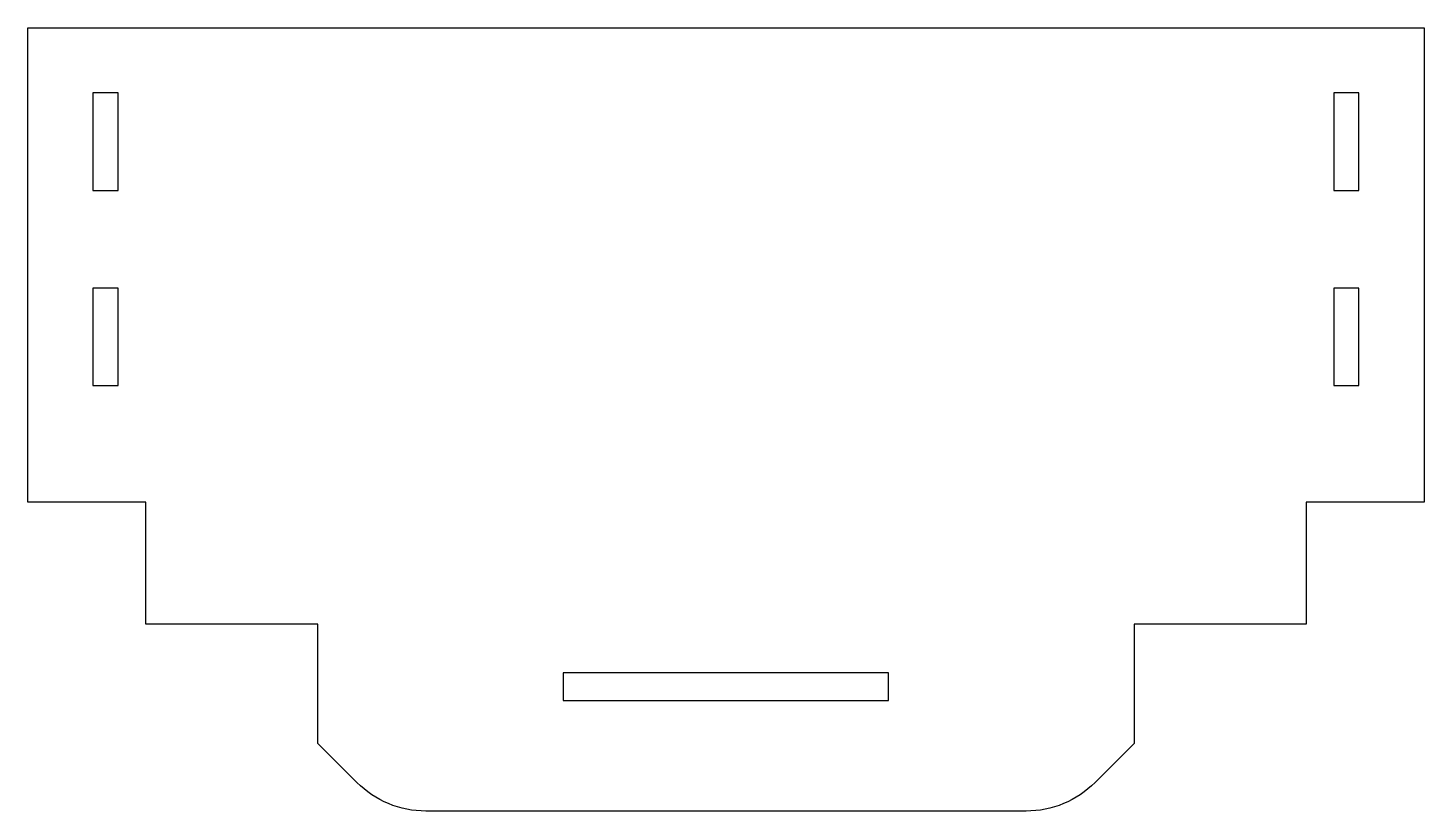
# Model space of a CAD drawing. Header units: millimetres. Extents: x 17 to 189, y 5 to 102.
import ezdxf

# ---------------------------------------------------------------- set-up
doc = ezdxf.new("R2010")
doc.units = ezdxf.units.MM
doc.layers.get('0').update_dxf_attribs({"linetype": 'CONTINUOUS'})

msp = doc.modelspace()

# ---------------------------------------------------------------- linework, layer by layer
msp.add_lwpolyline([(148.14, 8.96, -0.198912), (139.66, 5.44), (65.85, 5.44, -0.198912), (57.36, 8.96), (52.58, 13.74), (52.58, 28.44), (31.41, 28.44), (31.41, 43.45), (16.91, 43.45), (16.91, 101.79), (188.59, 101.79), (188.59, 43.45), (174.09, 43.45), (174.09, 28.44), (152.93, 28.44), (152.93, 13.74)], format="xyb", close=True)
for points in [[(28.01, 93.79), (24.91, 93.79), (24.91, 81.79), (28.01, 81.79)], [(177.49, 81.79), (180.59, 81.79), (180.59, 93.79), (177.49, 93.79)], [(28.01, 69.79), (24.91, 69.79), (24.91, 57.79), (28.01, 57.79)], [(180.59, 69.79), (177.49, 69.79), (177.49, 57.79), (180.59, 57.79)], [(82.75, 22.44), (82.75, 19.04), (122.75, 19.04), (122.75, 22.44)]]:
    msp.add_lwpolyline(points, close=True)

doc.saveas('drawing.dxf')
